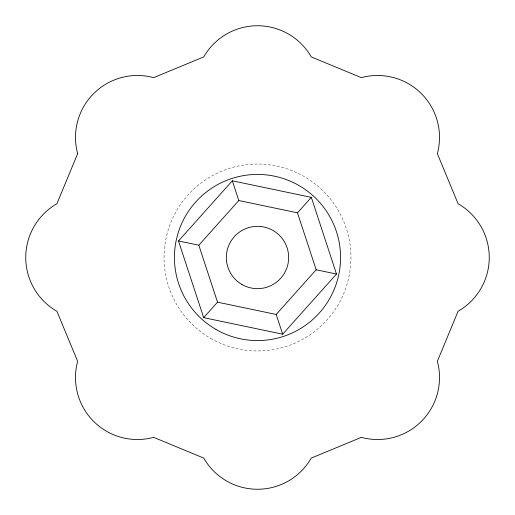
<?xml version="1.0" encoding="UTF-8"?>
<svg xmlns="http://www.w3.org/2000/svg" width="515" height="515" viewBox="0 0 515 515"><rect width="100%" height="100%" fill="white"/><g stroke="black" fill="none" stroke-linecap="round" stroke-linejoin="round"><path stroke-width="0.39" stroke-dasharray="2.58 1.93" d="M210.77 338.432A93.453 93.453 0 0 0 350.953 257.5A93.453 93.453 0 0 0 210.77 176.568A93.453 93.453 0 0 0 210.77 338.432"/><path stroke-width="0.77" d="M178.493 240.962L232.323 180.81L311.324 197.348L336.507 274.038L282.677 334.19L203.676 317.652L178.493 240.962L198.822 245.217L217.523 302.176L276.201 314.459L316.178 269.783L297.477 212.824L238.799 200.541L198.822 245.217M203.676 317.652L217.523 302.176M297.477 212.824L311.324 197.348M316.178 269.783L336.507 274.038M232.323 180.81L238.799 200.541M276.201 314.459L282.677 334.19M77.649 153.663L56.901 203.747A61.948 61.948 0 0 0 56.901 311.253L77.649 361.337A61.948 61.948 0 0 0 153.663 437.351L203.747 458.099A61.948 61.948 0 0 0 311.253 458.099L361.337 437.351A61.948 61.948 0 0 0 437.351 361.337L458.099 311.253A61.948 61.948 0 0 0 458.099 203.747L437.351 153.663A61.948 61.948 0 0 0 361.337 77.649L311.253 56.901A61.948 61.948 0 0 0 203.747 56.901L153.663 77.649A61.948 61.948 0 0 0 77.649 153.663M215.965 329.439A83.07 83.07 0 0 0 340.57 257.5A83.07 83.07 0 0 0 215.965 185.561A83.07 83.07 0 0 0 215.965 329.439M241.921 284.48A31.151 31.151 0 0 0 288.651 257.5A31.151 31.151 0 0 0 241.921 230.52A31.151 31.151 0 0 0 241.921 284.48"/></g></svg>
